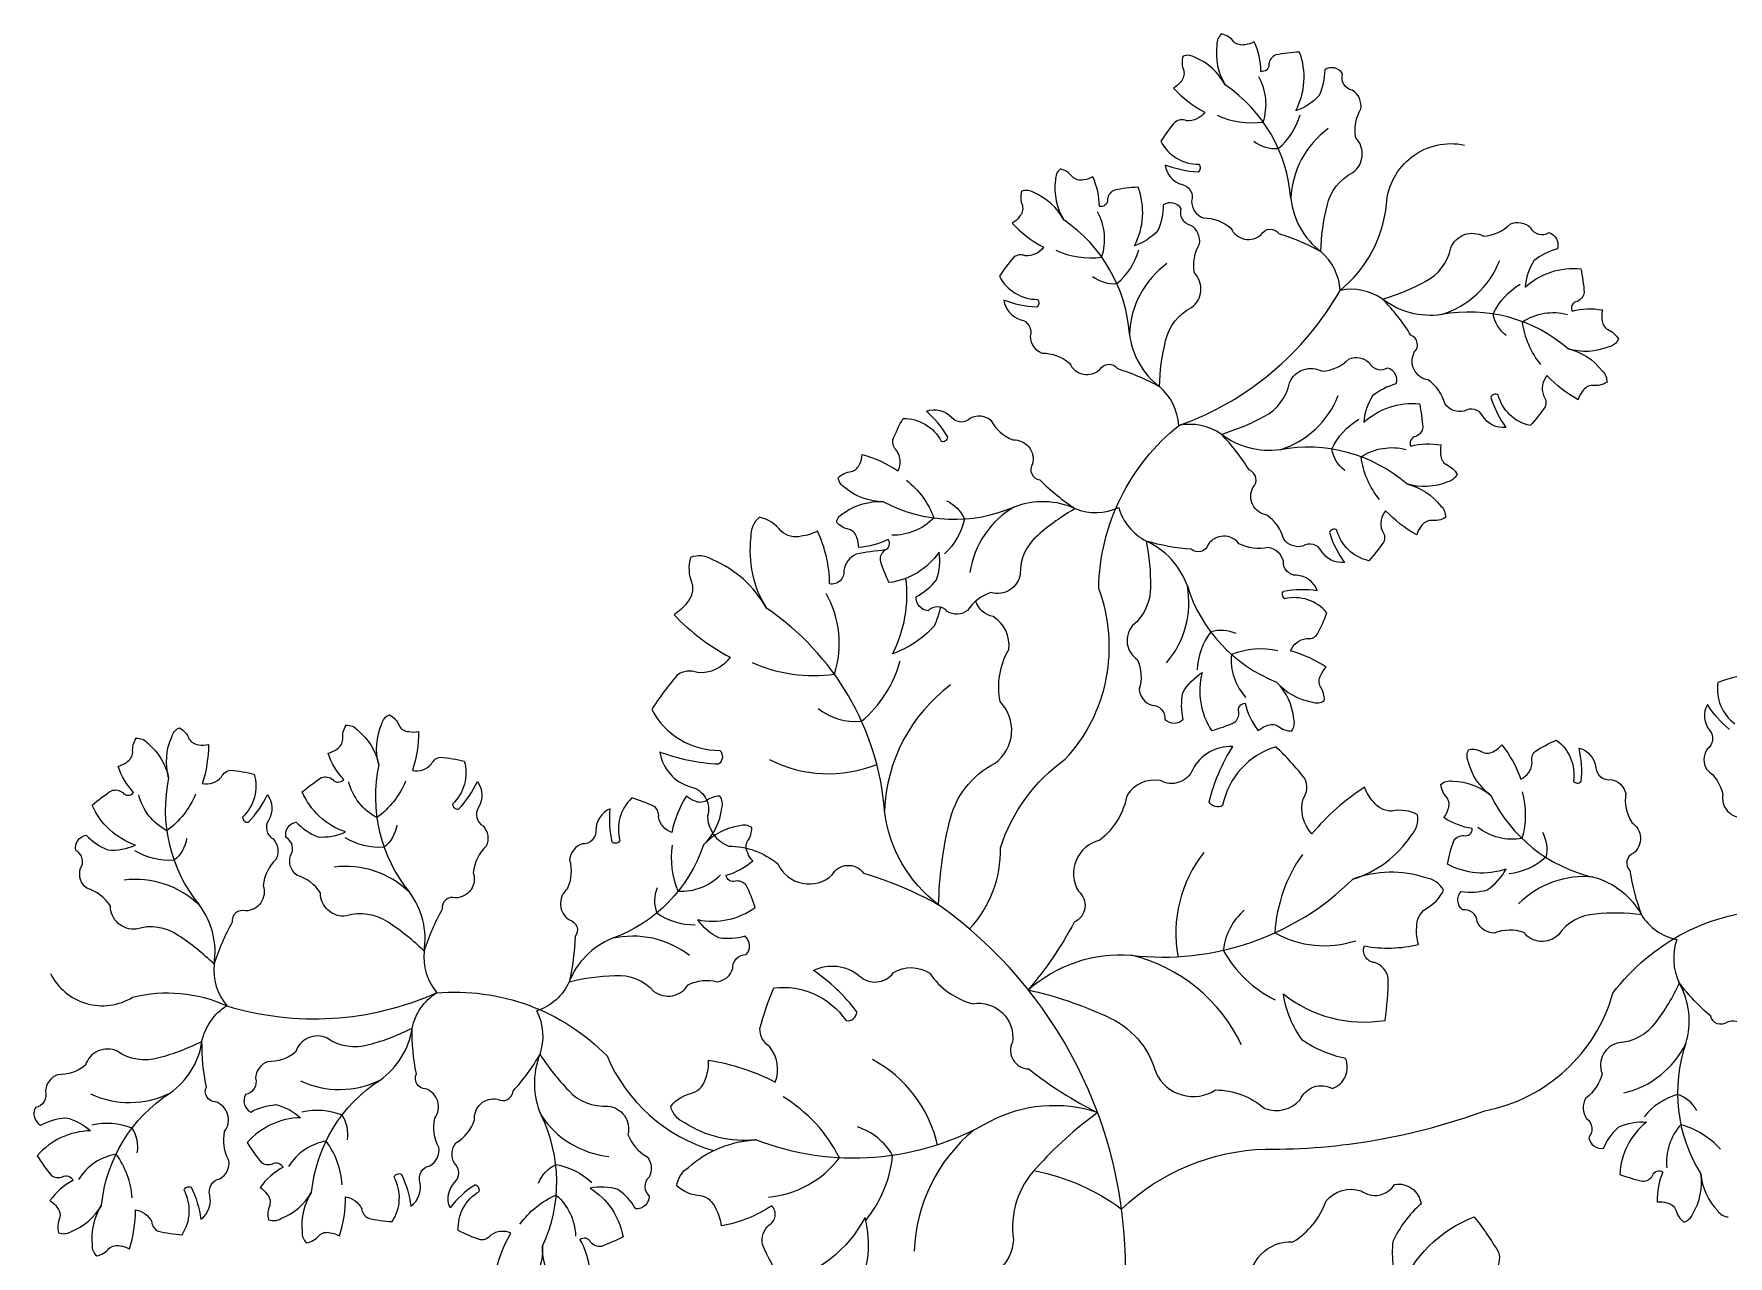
# Model space of a CAD drawing. Header units: millimetres. Extents: x 228.39 to 232.01, y 86.87 to 92.76.
# Drawn here: x 228.3899 to 228.7883, y 91.7556 to 92.043 of the extents above; entities that cross this region are included whole.
import ezdxf

# ---------------------------------------------------------------- set-up
doc = ezdxf.new("R2010")
doc.units = ezdxf.units.MM
doc.layers.add('62', color=62, linetype='Continuous')
doc.layers.add('63', color=63, linetype='Continuous')

msp = doc.modelspace()

# ---------------------------------------------------------------- linework, layer by layer
at = {"layer": '62'}
for points in [[(228.668098256638, 92.02382801201075, 0.1413864367129372), (228.6789283472225, 92.02223296510391, 0.210122964771746), (228.6779178937502, 92.03287115760425, 0.210122964771746)], [(228.6767762418524, 92.01770738036099, 0.1876286218963192), (228.6824775251945, 92.01600103030536, 0.1520058651265381), (228.6876029439995, 92.0239477972844)], [(228.6098772596039, 91.83249126002387, 0.1954096761169075), (228.6171736745646, 91.85157316754366, -0.1631901514612794), (228.632400138655, 91.87237158132861, 0.2835782542006574), (228.6402789559724, 91.91253339628963, -0.2251438523393833), (228.6592492469852, 91.95095166737464, 0.1802530025354734), (228.697027541696, 91.98264895856153, 0.2002582601934849), (228.7079274013109, 92.0028894912301, -0.4574430062941838), (228.7262608057804, 92.01681584652856)], [(228.6301576074758, 91.99206239227162, 0.1413864367129372), (228.6409876980603, 91.99046734536478, 0.210122964771746), (228.639977244588, 92.00110553786512, 0.210122964771746)], [(228.6388355926902, 91.98594176062184, 0.1876286218963192), (228.6445368760323, 91.98423541056623, 0.1520058651265381), (228.6496622948373, 91.99218217754527)], [(228.7506369008807, 91.96890403072308, 0.2279428046577942), (228.7208528154094, 91.97694931266649, -0.2043996860364329), (228.7070189209455, 91.98058773204784, 0.2049975904848279), (228.697027541696, 91.98264895856153, 0.2049975904848279)], [(228.7360978475836, 91.97203202481055, -0.1876286218963192), (228.7329908340489, 91.977107724679, -0.1520058651265381), (228.7393634411845, 91.98409420459679)], [(228.7442333899197, 91.96520688671156, -0.1413864367129372), (228.7399229649531, 91.9752694546398, -0.210122964771746), (228.7504660235797, 91.97701188704625, -0.210122964771746)], [(228.7126962517185, 91.93713841098395, 0.2279428046577942), (228.6829121662472, 91.94518369292736, -0.2043996860364329), (228.6690782717833, 91.9488221123087, 0.2049975904848279), (228.6590868925338, 91.9508833388224, 0.2049975904848279)], [(228.6981571984214, 91.94026640507141, -0.1876286218963192), (228.6950501848867, 91.94534210493985, -0.1520058651265381), (228.7014227920222, 91.95232858485765)], [(228.7062927407575, 91.93344126697242, -0.1413864367129372), (228.7019823157909, 91.94350383490065, -0.210122964771746), (228.7125253744175, 91.94524626730711, -0.210122964771746)], [(228.5950472324464, 91.93798316885317, -0.1413864367129372), (228.601503438957, 91.92914278231204, -0.210122964771746), (228.5916191894525, 91.92508153033425, -0.210122964771746)], [(228.589635340057, 91.93294479141252, 0.2279428046577942), (228.6204649009006, 91.93178010814921, -0.2043996860364329), (228.6347623357032, 91.93133503546103, 0.2049975904848279), (228.644961506433, 91.93156575275843, 0.2049975904848279)], [(228.6045055835114, 91.93315521335369, -0.1876286218963192), (228.6086712259461, 91.92890507390119, -0.1520058651265381), (228.60402673294, 91.920667980478)], [(228.6026265579933, 91.83816903700821, -0.2043996860364353), (228.5898989651007, 91.86031579352955, 0.2279428046577944), (228.5621315838217, 91.90789843165032, 0.2279428046577944)], [(228.6725556397301, 91.9019385373643, 0.1876286218963192), (228.6666169518745, 91.90232356828918, 0.1520058651265381), (228.6634031557446, 91.8934301697385)], [(228.6823847216491, 91.8979187478422, 0.1413864367129372), (228.671472670478, 91.89704572095772, 0.210122964771746), (228.6748418914107, 91.88690469013238, 0.210122964771746)], [(228.574308477272, 91.88429801427749, 0.1876286218963192), (228.5845072406048, 91.88131142153057, 0.152005865126538), (228.5935754140258, 91.89555613283511)], [(228.4772870103916, 91.86727154708831, -0.1413864367129372), (228.4705278694556, 91.85866056279443, -0.210122964771746), (228.4639391782901, 91.86707372537577, -0.210122964771746)], [(228.4278993880041, 91.86420394033915, -0.1413864367129372), (228.421140247068, 91.85559295604529, -0.210122964771746), (228.4145515559026, 91.86400611862662, -0.210122964771746)], [(228.7398164030587, 91.86471451555298, -0.1413864367129372), (228.7397808661239, 91.85376765418408, -0.210122964771746), (228.7294117696736, 91.85635106175906, -0.210122964771746)], [(228.7324716177913, 91.8638613122679, 0.2279428046577942), (228.7566194924129, 91.84465978992796, -0.2043996860364329), (228.7678745577177, 91.83583152641717, 0.2049975904848279), (228.7762281909294, 91.82997549309984, 0.2049975904848279)], [(228.425816279063, 91.85379095727414, -0.1876286218963192), (228.4228545516281, 91.84862913270709, -0.1520058651265381), (228.4136668299248, 91.8508667191855)], [(228.4752039014506, 91.8568585640233, -0.1876286218963192), (228.4722421740157, 91.85169673945624, -0.1520058651265381), (228.4630544523123, 91.85393432593466)], [(228.7445764761681, 91.85522182030003, -0.1876286218963192), (228.7454147743664, 91.84933000238105, -0.1520058651265381), (228.7367933492749, 91.84544515325416)], [(228.5473725564853, 91.85227284324941, -0.2279428046577942), (228.5258081501503, 91.83020941902898, 0.2043996860364329), (228.5157420750865, 91.8200463060983, -0.2049975904848279), (228.508184065021, 91.81319409492978, -0.2049975904848279)], [(228.5399787082858, 91.85220330713157, 0.1413864367129372), (228.5413793130921, 91.84134635807212, 0.210122964771746), (228.5513452260653, 91.84520287651557, 0.210122964771746)], [(228.6456474334275, 91.76661787751587, -0.1841083703680773), (228.6794787419188, 91.78071610464173, 0.09065442908466861), (228.7310419559528, 91.78972698927224, 0.2835782542006574), (228.7611810737209, 91.81741598931636, -0.2251438523393833), (228.7992231710509, 91.8371297998311, 0.1802530025354734), (228.8484364724535, 91.84028713809296, -0.3316125768266109), (228.8666339554927, 91.84317562739831, 0.4605227219911265), (228.8859256793056, 91.85036551557587, 0.4605227219911265)], [(228.6881693264292, 91.85001615870782, 0.1413864367129372), (228.6816910911764, 91.83157274529506, 0.210122964771746), (228.7006839209068, 91.82972732691299, 0.210122964771746)], [(228.5364397795701, 91.84219103752285, 0.1876286218963192), (228.5363428832885, 91.8362406700241, 0.1520058651265381), (228.5453815240027, 91.83346146197398)], [(228.6237005510077, 91.81816752665046, -0.2043996860364329), (228.6479141100465, 91.82630226720735, 0.2279428046577942), (228.7000200972093, 91.84419363427136, 0.2279428046577942)], [(228.674489187725, 91.83688411341315, 0.1876286218963192), (228.6695595349365, 91.82746960157549, 0.1520058651265381), (228.6817480719298, 91.81578272280879)], [(228.3938229983989, 91.82199812826931, 0.442149186598303), (228.4131147437955, 91.81644230200502, -0.1709273865300307), (228.4352535130122, 91.81441905485866, 0.1802530025354734), (228.4844763244984, 91.81742449147238, -0.2251438523393833), (228.524680166793, 91.80260941270033, 0.2256520569911392), (228.5497012868255, 91.78036218332468, 0.09065442908466861)], [(228.4552089770168, 91.77061839423642, -0.2279428046577942), (228.4712793401904, 91.7969539545376, 0.2043996860364329), (228.4788113051508, 91.80911472077449, -0.2049975904848279), (228.4846411353998, 91.81748666160782, -0.2049975904848279)], [(228.4058213546292, 91.76755078748727, -0.2279428046577942), (228.4218917178029, 91.79388634778844, 0.2043996860364329), (228.4294236827633, 91.80604711402533, -0.2049975904848279), (228.4352535130122, 91.81441905485866, -0.2049975904848279)], [(228.7809084585397, 91.78975978498073, 0.1876286218963192), (228.7763520462795, 91.79358801819909, 0.1520058651265381), (228.7684944714561, 91.78832688322258)], [(228.4636038161289, 91.78289418724823, 0.1876286218963192), (228.4623645133325, 91.78871487370591, 0.1520058651265381), (228.4529329093056, 91.78939741954687)], [(228.6400067849562, 91.78928852357332, 0.2043996860364367), (228.614553198407, 91.78714717422291, -0.2279428046577933), (228.5596256079196, 91.78289338569135)], [(228.5626009091024, 91.76942895489498, 0.2101229647717458), (228.5793021429556, 91.77865944447854, 0.1413864367129372), (228.5660372058374, 91.79301801242782)], [(228.4142161937413, 91.77982658049908, 0.1876286218963192), (228.412976890945, 91.78564726695676, 0.1520058651265381), (228.403545286918, 91.78632981279772)], [(228.5854844647644, 91.76394554143772, 0.1487400713347152), (228.5918027598734, 91.77923039891682, 0.1876286218963192), (228.5835420417841, 91.7859158343108, 0.1876286218963192)], [(228.7864459621569, 91.78069857022429, 0.1413864367129372), (228.7771374978069, 91.78645943197822, 0.210122964771746), (228.7738444403938, 91.77629341364418, 0.210122964771746)], [(228.4623991119411, 91.77234344097164, 0.1413864367129372), (228.4586006338199, 91.78261021264856, 0.210122964771746), (228.449752702965, 91.77661802811535, 0.210122964771746)], [(228.4130114895536, 91.76927583422248, 0.1413864367129372), (228.4092130114324, 91.77954260589941, 0.210122964771746), (228.4003650805774, 91.7735504213662, 0.210122964771746)], [(228.5085562410296, 91.77270867076942, -0.1876286218963192), (228.5125995982428, 91.77707530845836, -0.1520058651265381), (228.5210520103232, 91.77283529037243)], [(228.6250391244181, 91.77565989512533, -0.1106796973527163), (228.6456474334275, 91.76661787751587, -0.1841083703680773)], [(228.5041921361427, 91.76302754750252, -0.1413864367129372), (228.5127093916817, 91.76990442141344, -0.210122964771746), (228.517244689689, 91.7602285117467, -0.210122964771746)]]:
    msp.add_lwpolyline(points, format="xyb", dxfattribs=at)
for centre, radius, start, end in [((228.6499296677462, 92.00159117144304), 0.03559504258891227, 4.244680177902705, 55.60775094878054), ((228.7070602463312, 92.00327196635071), 0.02165418735251583, 126.3429614026644, 177.4754704673334), ((228.703538536874, 92.00627058232041), 0.01822652723244424, 186.4415046598963, 232.6499608452778), ((228.611989018584, 91.9698255517039), 0.03559504258891227, 4.244680177902705, 55.60775094878054), ((228.669119597169, 91.97150634661156), 0.02165418735251583, 126.3429614026644, 177.4754704673334), ((228.6840848213322, 91.98190339945445), 0.01296417636406003, 3.29685208695077, 49.63682703702965), ((228.7144008650089, 91.99761997220911), 0.02165418735251583, 287.3347532780378, 338.4672623427084), ((228.6655978877118, 91.97450496258128), 0.01822652723244424, 186.4415046598963, 232.6499608452778), ((228.64614417217, 91.95013777971532), 0.01296417636406003, 3.29685208695077, 49.63682703702965), ((228.6764602158466, 91.96585435246998), 0.02165418735251583, 287.3347532780378, 338.4672623427084), ((228.6313858746865, 91.91308154773763), 0.02165418735251583, 120.2872463401992, 171.41975540487), ((228.6574078035255, 91.93519336319582), 0.01296417636406003, 196.2493451491128, 242.5893200991914), ((228.6439107988016, 91.90708575723784), 0.01822652723244424, 19.39399772205832, 65.60245390743854), ((228.6398065758381, 91.9092187103785), 0.02165418735251583, 319.2954544648263, 10.42796352949611), ((228.6951067996411, 91.92366216316181), 0.03559504258891227, 197.1971732400638, 248.5602440109438), ((228.5555534717629, 91.8997147615958), 0.02370610377805731, 342.0327875484151, 29.49889450505963), ((228.5731622636539, 91.92731001667866), 0.03525592437372765, 245.8667065243235, 278.0567283438667), ((228.6285390535169, 91.85884181367732), 0.03866819170092113, 126.6829230409548, 177.8154321056262), ((228.5057723528033, 91.86364388000844), 0.03559504258891227, 167.8840744680207, 219.247145238899), ((228.5767180967396, 91.89953357950942), 0.03055347511947142, 242.949985042445, 291.8166944333465), ((228.4563847304158, 91.8605762732593), 0.03559504258891227, 167.8840744680207, 219.247145238899), ((228.6889558028745, 91.8315319400199), 0.03055347511947142, 141.6344804195968, 190.5011898104985), ((228.4631688760256, 91.82554306837112), 0.02165418735251583, 46.01635494946892, 97.14886401413742), ((228.413781253638, 91.82247546162198), 0.02165418735251583, 46.01635494946892, 97.14886401413742), ((228.4636599789778, 91.83014230234267), 0.01822652723244424, 350.8418645715245, 37.05032075690503), ((228.7543410868563, 91.82312580056191), 0.02165418735251583, 83.96028596669156, 135.092795031362), ((228.4142723565902, 91.82707469559351), 0.01822652723244424, 350.8418645715245, 37.05032075690503), ((228.5415994484591, 91.75276690244264), 0.1049658643867444, 359.5821735404677, 54.45095799120666), ((228.5307545875355, 91.80912775431547), 0.02165418735251583, 52.07207001193242, 103.2045790766025), ((228.7884045141255, 91.82552498501404), 0.01296417636406003, 159.9223847756048, 206.262359725683), ((228.4945438559088, 91.82585362015428), 0.01296417636406003, 173.8549983797717, 220.1949733298514), ((228.6388871523766, 91.78870249214627), 0.03866819170092113, 25.36741841810714, 76.49992748277828), ((228.4451562335213, 91.82278601340514), 0.01296417636406003, 173.8549983797717, 220.1949733298514), ((228.7608799268778, 91.81087562509458), 0.01822652723244424, 343.0670373485498, 29.2754935339308), ((228.4966579110479, 91.80725964943015), 0.01296417636406003, 340.90250531761, 27.24248026768961), ((228.7588369062986, 91.81502534823565), 0.02165418735251583, 282.9684940913174, 334.101003155987), ((228.8119457015495, 91.79390228150808), 0.03559504258891227, 160.8702128665557, 212.2332836374346), ((228.525794707874, 91.79615768023895), 0.01822652723244424, 157.8893715093624, 204.0978276947425), ((228.5726026040972, 91.77484398214732), 0.03055347511947142, 12.87783339992797, 61.74454279083043), ((228.4123458271703, 91.81332290617536), 0.02165418735251583, 245.0245630740939, 296.1570721387649), ((228.4617334495578, 91.81639051292451), 0.02165418735251583, 245.0245630740939, 296.1570721387649), ((228.4772446841604, 91.77294770538487), 0.03559504258891227, 334.9315814058618, 26.29465217672758), ((228.5273042017732, 91.80052981511824), 0.02165418735251583, 213.0638618873061, 264.1963709519746), ((228.6355558495902, 91.75539866780798), 0.03866819170092113, 129.6239489019829, 178.011604792319)]:
    msp.add_arc(centre, radius, start, end, dxfattribs=at)
at = {"layer": '63'}
for points in [[(228.6636225510704, 92.01045946607871, -0.08047336285184804), (228.6559111398145, 92.01210452762844, 0.299054732626132), (228.659886548592, 92.0075199838262, -0.4445358973400594), (228.6621171061332, 92.00361164466642, 0.3028472262875131), (228.6648570265693, 91.99967455353872, -0.1775881189196616), (228.6713628308285, 91.99726274386894, 0.5077713489282268), (228.6784871864449, 91.99579112546287, -0.5541101838924969), (228.682600527883, 91.99601841251253, -0.05360560279891149), (228.6924808145805, 91.99178151497173, -0.05303807838268959), (228.6939438365964, 92.00254801237598, -0.2299676780149515), (228.7000389897067, 92.01038254774231, 0.453009155801419), (228.7007196821251, 92.01850825672103, -0.1775881189196565), (228.7019015090285, 92.02534533212747, 0.3028472262875298), (228.6998730365782, 92.02969195726224, -0.4445358973400413), (228.6976136102169, 92.03358367853316, 0.4200628682774436), (228.6933965179954, 92.03452124705731, -0.1027662192553072), (228.6921053097585, 92.02848329789839, -0.1249756271620583), (228.6866058047735, 92.02486574830229, 0.2129696122085104), (228.687486550942, 92.03866276707042, 0.03433418913963267), (228.6818905209157, 92.03801156094477, 0.263361124047625), (228.6802799582975, 92.03585382374354, -0.4961733732722903), (228.6783818260895, 92.03412315417546, 0.105188829234163), (228.6768254046573, 92.0410905439839, -0.1018354407082667), (228.6746530310565, 92.04041902566773, -0.2548810045278109), (228.6720322915461, 92.04111898401426, 0.1744881383592944), (228.6691900762978, 92.04296093886222, 0.2361518438993939), (228.6680332910512, 92.04034423493067, 0.172045804718615), (228.6700357189561, 92.03096384176179, 0.1720458047186181), (228.6629298440483, 92.03740651475614, 0.2361518438993874), (228.6600861183096, 92.0377203865385, 0.174488138359288), (228.6602514782047, 92.03433754139206, -0.2548810045278096), (228.6595405455423, 92.03171975759322, -0.1018354407082642), (228.6578688316404, 92.03017848651369, 0.08115707204633878), (228.6652105321846, 92.02454648429436, -0.2683901017028241), (228.6609063198246, 92.02254045337395, 0.2633611240475965), (228.6582315784836, 92.02223142176423, 0.03433418913963283), (228.6548579702371, 92.01771939462866, 0.2816703646801006), (228.6637901666983, 92.01228956737434, -0.447648090788793)], [(228.6256819019081, 91.97869384633958, -0.08047336285184804), (228.6179704906523, 91.9803389078893, 0.299054732626132), (228.6219458994298, 91.97575436408707, -0.4445358973400594), (228.624176456971, 91.97184602492729, 0.3028472262875131), (228.626916377407, 91.96790893379959, -0.1775881189196616), (228.6334221816663, 91.9654971241298, 0.5077713489282268), (228.6405465372827, 91.96402550572373, -0.5541101838924969), (228.6446598787208, 91.9642527927734, -0.05360560279891149), (228.6545401654183, 91.96001589523259, -0.05303807838268959), (228.6560031874341, 91.97078239263685, -0.2299676780149515), (228.6620983405445, 91.97861692800318, 0.453009155801419), (228.6627790329629, 91.9867426369819, -0.1775881189196565), (228.6639608598662, 91.99357971238832, 0.3028472262875298), (228.661932387416, 91.99792633752311, -0.4445358973400413), (228.6596729610547, 92.00181805879402, 0.4200628682774436), (228.6554558688332, 92.00275562731818, -0.1027662192553072), (228.6541646605963, 91.99671767815924, -0.1249756271620583), (228.6486651556113, 91.99310012856316, 0.2129696122085104), (228.6495459017798, 92.00689714733127, 0.03433418913963267), (228.6439498717535, 92.00624594120562, 0.263361124047625), (228.6423393091353, 92.00408820400439, -0.4961733732722903), (228.6404411769273, 92.00235753443633, 0.105188829234163), (228.6388847554951, 92.00932492424477, -0.1018354407082667), (228.6367123818942, 92.0086534059286, -0.2548810045278109), (228.6340916423839, 92.00935336427513, 0.1744881383592944), (228.6312494271356, 92.01119531912309, 0.2361518438993939), (228.6300926418889, 92.00857861519154, 0.172045804718615), (228.6320950697938, 91.99919822202266, 0.1720458047186181), (228.6249891948861, 92.00564089501701, 0.2361518438993874), (228.6221454691474, 92.00595476679936, 0.174488138359288), (228.6223108290425, 92.00257192165293, -0.2548810045278096), (228.6215998963801, 91.99995413785409, -0.1018354407082642), (228.6199281824782, 91.99841286677456, 0.08115707204633878), (228.6272698830224, 91.99278086455521, -0.2683901017028241), (228.6229656706624, 91.99077483363482, 0.2633611240475965), (228.6202909293214, 91.9904658020251, 0.03433418913963283), (228.6169173210749, 91.98595377488952, 0.2816703646801006), (228.6258495175361, 91.98052394763519, -0.447648090788793)], [(228.7324530487244, 91.95746262935612, 0.08047336285184804), (228.7360146353164, 91.95042791599968, -0.299054732626132), (228.7305662130602, 91.95309935975557, 0.4445358973400594), (228.7262175462929, 91.95425677034801, -0.3028472262875131), (228.7217108802986, 91.95589927214695, 0.1775881189196616), (228.7177161938292, 91.96157243660375, -0.5077713489282268), (228.7144723503647, 91.96808393284196, 0.5541101838924969), (228.7136406412065, 91.972118718718, 0.05360560279891149), (228.7070189209455, 91.98058773204784, 0.05303807838268959), (228.7170537563739, 91.98475426270302, 0.2299676780149515), (228.7230699786714, 91.99264957176048, -0.453009155801419), (228.7307517362364, 91.99538472976097, 0.1775881189196565), (228.7370595723507, 91.99827497516543, -0.3028472262875298), (228.7417803076234, 91.9974249698545, 0.4445358973400413), (228.7461202879826, 91.9962354016919, -0.4200628682774436), (228.7481046742365, 91.99239807023135, 0.1027662192553072), (228.7425973754987, 91.98960634865311, 0.1249756271620583), (228.7405057828485, 91.98336483759044, -0.2129696122085104), (228.7536192993754, 91.98774309352166, -0.03433418913963267), (228.7544201752801, 91.98216651578453, -0.263361124047625), (228.7527458121063, 91.98005790255797, 0.4961733732722903), (228.7515578364775, 91.97778043972878, -0.105188829234163), (228.7586916039692, 91.97805671819579, 0.1018354407082667), (228.7585976933601, 91.9757848632911, 0.2548810045278109), (228.7599443064496, 91.97343011267691, -0.1744881383592944), (228.7624515896406, 91.97115315941001, -0.2361518438993939), (228.7602175138371, 91.96936592778633, -0.172045804718615), (228.7506369008807, 91.96890403072308, -0.1720458047186181), (228.758681925517, 91.96368109360702, -0.2361518438993874), (228.7597122780448, 91.96101207407904, -0.174488138359288), (228.756399549473, 91.96030722332279, 0.2548810045278096), (228.7540504616107, 91.95895075604231, 0.1018354407082642), (228.7529877155783, 91.95694060311749, -0.08115707204633878), (228.7456661481022, 91.96259875348419, 0.2683901017028241), (228.7448269972838, 91.95792475840528, -0.2633611240475965), (228.7452119451459, 91.95525988375151, -0.03433418913963283), (228.7417121734245, 91.95084499764071, -0.2816703646801006), (228.7341795043969, 91.95809248375345, 0.447648090788793)], [(228.6945123995622, 91.92569700961698, 0.08047336285184804), (228.6980739861542, 91.91866229626055, -0.299054732626132), (228.6926255638979, 91.92133374001642, 0.4445358973400594), (228.6882768971307, 91.92249115060888, -0.3028472262875131), (228.6837702311364, 91.92413365240782, 0.1775881189196616), (228.6797755446669, 91.9298068168646, -0.5077713489282268), (228.6765317012025, 91.93631831310283, 0.5541101838924969), (228.6756999920443, 91.94035309897886, 0.05360560279891149), (228.6690782717833, 91.9488221123087, 0.05303807838268959), (228.6791131072117, 91.95298864296387, 0.2299676780149515), (228.6851293295091, 91.96088395202135, -0.453009155801419), (228.6928110870741, 91.96361911002184, 0.1775881189196565), (228.6991189231884, 91.9665093554263, -0.3028472262875298), (228.7038396584612, 91.96565935011536, 0.4445358973400413), (228.7081796388204, 91.96446978195276, -0.4200628682774436), (228.7101640250742, 91.96063245049221, 0.1027662192553072), (228.7046567263365, 91.95784072891398, 0.1249756271620583), (228.7025651336863, 91.95159921785131, -0.2129696122085104), (228.7156786502132, 91.95597747378253, -0.03433418913963267), (228.7164795261178, 91.95040089604538, -0.263361124047625), (228.7148051629441, 91.94829228281884, 0.4961733732722903), (228.7136171873153, 91.94601481998964, -0.105188829234163), (228.720750954807, 91.94629109845664, 0.1018354407082667), (228.7206570441978, 91.94401924355196, 0.2548810045278109), (228.7220036572873, 91.94166449293776, -0.1744881383592944), (228.7245109404784, 91.93938753967088, -0.2361518438993939), (228.7222768646749, 91.9376003080472, -0.172045804718615), (228.7126962517185, 91.93713841098395, -0.1720458047186181), (228.7207412763548, 91.93191547386789, -0.2361518438993874), (228.7217716288826, 91.9292464543399, -0.174488138359288), (228.7184589003107, 91.92854160358365, 0.2548810045278096), (228.7161098124484, 91.92718513630317, 0.1018354407082642), (228.7150470664161, 91.92517498337834, -0.08115707204633878), (228.70772549894, 91.93083313374504, 0.2683901017028241), (228.7068863481216, 91.92615913866615, -0.2633611240475965), (228.7072712959837, 91.92349426401238, -0.03433418913963283), (228.7037715242623, 91.91907937790158, -0.2816703646801006), (228.6962388552347, 91.92632686401431, 0.447648090788793)], [(228.6047920159054, 91.94817086515825, 0.08047336285184804), (228.5997442671487, 91.95422828404324, -0.299054732626132), (228.6056528467234, 91.9528460379608, 0.4445358973400594), (228.6101502926644, 91.95269279978042, -0.3028472262875131), (228.6149104475744, 91.95210222736635, 0.1775881189196616), (228.6200750947648, 91.94746879080785, -0.5077713489282268), (228.6246959094769, 91.94185005651285, 0.5541101838924969), (228.6264108261503, 91.93810435257463, 0.05360560279891149), (228.6347623357032, 91.93133503546103, 0.05303807838268959), (228.6259167231295, 91.92502527809867, 0.2299676780149515), (228.621823254953, 91.9159823607523, -0.453009155801419), (228.614950016845, 91.91159498266434, 0.1775881189196565), (228.6094505042396, 91.90736441815757, -0.3028472262875298), (228.6046593593771, 91.9071346760208, 0.4445358973400413), (228.6001631709325, 91.90732120056032, -0.4200628682774436), (228.5973691636331, 91.91061610947456, 0.1027662192553072), (228.6021105909694, 91.914571222061, 0.1249756271620583), (228.6027499741692, 91.92112274167738, -0.2129696122085104), (228.5909514704483, 91.91391658107358, -0.03433418913963267), (228.5889210205449, 91.9191717589643, -0.263361124047625), (228.5900801505841, 91.92160201807171, 0.4961733732722903), (228.5907274221328, 91.92408781021409, -0.105188829234163), (228.5838370903534, 91.92221957672044, 0.1018354407082667), (228.5834193909783, 91.9244546765264, 0.2548810045278109), (228.5815792397323, 91.92644767945151, -0.1744881383592944), (228.578625387923, 91.92810470831921, -0.2361518438993939), (228.5804020248638, 91.93034721868773, -0.172045804718615), (228.589635340057, 91.93294479141252, -0.1720458047186181), (228.5806243258383, 91.9362316008483, -0.2361518438993874), (228.5790219470978, 91.93860176412211, -0.174488138359288), (228.5820924000109, 91.94003120600215, 0.2548810045278096), (228.5840776755171, 91.94187969144497, 0.1018354407082642), (228.5846628194442, 91.94407690570284, -0.08115707204633878), (228.5930663340035, 91.94020379856113, 0.2683901017028241), (228.592836490044, 91.94494695951643, -0.2633611240475965), (228.5918640234983, 91.94745774636407, -0.03433418913963283), (228.5942851817459, 91.95254475080804, -0.2816703646801006), (228.6032506652438, 91.94717006353505, 0.447648090788793)], [(228.6837500814732, 91.91195034622643, -0.08047336285184804), (228.6916340146533, 91.91207560065116, 0.299054732626132), (228.6867321614399, 91.91565243610964, -0.4445358973400594), (228.68368233049, 91.91896136843133, 0.3028472262875131), (228.6801296521936, 91.9221841509971, -0.1775881189196616), (228.6732487895634, 91.9230763642042, 0.5077713489282268), (228.6659758512047, 91.92291366413671, -0.5541101838924969), (228.6620181134221, 91.9217701831207, -0.05360560279891149), (228.6514395470372, 91.92368468024388, -0.05303807838268959), (228.6524269856331, 91.91286419666902, -0.2299676780149515), (228.6482429729376, 91.90386281490791, 0.453009155801419), (228.6494009212911, 91.89579128195648, -0.1775881189196565), (228.6497816476085, 91.8888632690802, 0.3028472262875298), (228.6527327740368, 91.88508190644906, -0.4445358973400413), (228.6558070144909, 91.88179563994092, 0.4200628682774436), (228.6601269575588, 91.88182715869851, -0.1027662192553072), (228.6600319481186, 91.88800089516546, -0.1249756271620583), (228.6645806763725, 91.89275907669122, 0.2129696122085104), (228.6668148459135, 91.87911569268418, 0.03433418913963267), (228.6721225285987, 91.88100464106513, 0.263361124047625), (228.6732084706091, 91.88346847379627, -0.4961733732722903), (228.6746703896129, 91.8855805618293, 0.105188829234163), (228.6777489020266, 91.87913930964235, -0.1018354407082667), (228.6797154861127, 91.88028066451396, -0.2548810045278109), (228.682426434995, 91.88018593634823, 0.1744881383592944), (228.68560919505, 91.8790279106093, 0.2361518438993939), (228.6861500312728, 91.88183732117957, 0.172045804718615), (228.6820960024692, 91.8905302116066, 0.1720458047186181), (228.690465157803, 91.88584419704031, 0.2361518438993874), (228.6933068806775, 91.88617571276724, 0.174488138359288), (228.6923874868425, 91.8894354213671, -0.2548810045278096), (228.6924935725986, 91.8921459495592, -0.1018354407082642), (228.6937772865872, 91.89402270801622, 0.08115707204633878), (228.6853600121468, 91.89786581962973, -0.2683901017028241), (228.6891050712568, 91.90078556899505, 0.2633611240475965), (228.6916424898484, 91.9016862624323, 0.03433418913963283), (228.6939189212051, 91.90683965759968, 0.2816703646801006), (228.6839969351489, 91.9101292396909, -0.447648090788793)], [(228.4897349281646, 91.86065344284445, 0.08047336285184804), (228.4941971301504, 91.86715427698306, -0.299054732626132), (228.4944683973235, 91.86109223681957, 0.4445358973400594), (228.49554010764, 91.856721660321, -0.3028472262875131), (228.4962620777192, 91.85197965549725, 0.1775881189196616), (228.4932022257634, 91.84575232694068, -0.5077713489282268), (228.4890465441128, 91.83978136272201, 0.5541101838924969), (228.4859059971572, 91.83711524156774, 0.05360560279891149), (228.4816541694356, 91.82724137064383, 0.05303807838268959), (228.473182733654, 91.83404524274522, 0.2299676780149515), (228.4633687398369, 91.83553398758659, -0.453009155801419), (228.4572823881998, 91.8409604793009, 0.1775881189196565), (228.4517193806823, 91.84510719635216, -0.3028472262875298), (228.4501994123805, 91.84965665202348, 0.4445358973400413), (228.4491600828811, 91.85403504169595, -0.4200628682774436), (228.4515741850812, 91.85761764020958, 0.1027662192553072), (228.4566665462557, 91.85412594915431, 0.1249756271620583), (228.4631460686961, 91.85528655636826, -0.2129696122085104), (228.4530112984791, 91.86468974058165, -0.03433418913963267), (228.4575192581011, 91.86806878209066, -0.263361124047625), (228.4601727420613, 91.86761187438702, 0.4961733732722903), (228.4627409201134, 91.86766271261816, -0.105188829234163), (228.4590747476353, 91.87378857156023, 0.1018354407082667), (228.4611129183065, 91.87479654190979, 0.2548810045278109), (228.4625324458576, 91.87710806928348, -0.1744881383592944), (228.4633266676603, 91.88040051471322, -0.2361518438993939), (228.4659668329294, 91.87929832646984, -0.172045804718615), (228.4709701921058, 91.87111493533477, -0.1720458047186181), (228.4716911328346, 91.88067954395105, -0.2361518438993874), (228.4735381552723, 91.88286444662324, -0.174488138359288), (228.4757464380193, 91.88029647612318, 0.2548810045278096), (228.4780638926865, 91.87888664594433, 0.1018354407082642), (228.4803374567537, 91.87891905494133, -0.08115707204633878), (228.4788874859594, 91.86978025849024, 0.2683901017028241), (228.4833907269188, 91.87128731686856, -0.2633611240475965), (228.4855438697411, 91.87290401652015, -0.03433418913963283), (228.4910967375336, 91.8719525540916, -0.2816703646801006), (228.4883537584358, 91.86186576950469, 0.447648090788793)], [(228.4403473057771, 91.8575858360953, 0.08047336285184804), (228.4448095077628, 91.8640866702339, -0.299054732626132), (228.445080774936, 91.85802463007042, 0.4445358973400594), (228.4461524852525, 91.85365405357186, -0.3028472262875131), (228.4468744553317, 91.84891204874809, 0.1775881189196616), (228.4438146033759, 91.84268472019153, -0.5077713489282268), (228.4396589217252, 91.83671375597285, 0.5541101838924969), (228.4365183747697, 91.83404763481859, 0.05360560279891149), (228.4322665470481, 91.82417376389468, 0.05303807838268959), (228.4237951112664, 91.83097763599606, 0.2299676780149515), (228.4139811174493, 91.83246638083743, -0.453009155801419), (228.4078947658122, 91.83789287255175, 0.1775881189196565), (228.4023317582948, 91.842039589603, -0.3028472262875298), (228.400811789993, 91.84658904527433, 0.4445358973400413), (228.3997724604936, 91.8509674349468, -0.4200628682774436), (228.4021865626937, 91.85455003346043, 0.1027662192553072), (228.4072789238682, 91.85105834240515, 0.1249756271620583), (228.4137584463085, 91.8522189496191, -0.2129696122085104), (228.4036236760916, 91.8616221338325, -0.03433418913963267), (228.4081316357135, 91.8650011753415, -0.263361124047625), (228.4107851196738, 91.86454426763787, 0.4961733732722903), (228.4133532977258, 91.864595105869, -0.105188829234163), (228.4096871252478, 91.87072096481107, 0.1018354407082667), (228.4117252959189, 91.87172893516063, 0.2548810045278109), (228.4131448234701, 91.87404046253432, -0.1744881383592944), (228.4139390452727, 91.87733290796407, -0.2361518438993939), (228.4165792105419, 91.87623071972068, -0.172045804718615), (228.4215825697183, 91.86804732858562, -0.1720458047186181), (228.4223035104471, 91.87761193720189, -0.2361518438993874), (228.4241505328848, 91.87979683987409, -0.174488138359288), (228.4263588156317, 91.87722886937402, 0.2548810045278096), (228.428676270299, 91.87581903919518, 0.1018354407082642), (228.4309498343661, 91.87585144819218, -0.08115707204633878), (228.4294998635719, 91.86671265174108, 0.2683901017028241), (228.4340031045312, 91.8682197101194, -0.2633611240475965), (228.4361562473536, 91.869836409771, -0.03433418913963283), (228.441709115146, 91.86888494734245, -0.2816703646801006), (228.4389661360482, 91.85879816275553, 0.447648090788793)], [(228.7537023974366, 91.8671494941568, 0.08047336285184804), (228.7532240491059, 91.87501989909771, -0.299054732626132), (228.7571654620197, 91.87040609577879, 0.4445358973400594), (228.7606980505215, 91.86761838696879, -0.3028472262875131), (228.7641832169548, 91.86432271321732, 0.1775881189196616), (228.7655993006878, 91.85753028936396, -0.5077713489282268), (228.7659935631577, 91.85026622295545, 0.5541101838924969), (228.7651562588055, 91.84623259448828, 0.05360560279891149), (228.7678745577177, 91.83583152641717, 0.05303807838268959), (228.7570102413514, 91.83598814591457, 0.2299676780149515), (228.7483553852861, 91.83112766215939, -0.453009155801419), (228.740218914422, 91.8316646262679, 0.1775881189196565), (228.7332820801554, 91.83151414271313, -0.3028472262875298), (228.7292859986217, 91.83416728856665, 0.4445358973400413), (228.7257741418057, 91.83698106958802, -0.4200628682774436), (228.7254750296825, 91.84129076023586, 0.1027662192553072), (228.7316379372303, 91.84166840996184, 0.1249756271620583), (228.7360341261041, 91.84656787355956, -0.2129696122085104), (228.7222597916843, 91.84775157622192, -0.03433418913963267), (228.7237370876165, 91.85318823127828, -0.263361124047625), (228.7261106071763, 91.8544595088546, 0.4961733732722903), (228.7281046454809, 91.85607874764882, -0.105188829234163), (228.7214467250694, 91.85865538580968, 0.1018354407082667), (228.722434261731, 91.86070353503581, 0.2548810045278109), (228.7221323842413, 91.86339928859447, -0.1744881383592944), (228.7207342258546, 91.8664841124639, -0.2361518438993939), (228.723494018702, 91.86723832398074, -0.172045804718615), (228.7324716177913, 91.8638613122679, -0.1720458047186181), (228.7271589783193, 91.87184738485449, -0.2361518438993874), (228.7272720890608, 91.87470614289471, -0.174488138359288), (228.7305925887133, 91.87403885941833, 0.2548810045278096), (228.7332870537941, 91.8743520290143, 0.1018354407082642), (228.7350600876754, 91.87577557907186, -0.08115707204633878), (228.7395359770055, 91.8676770341048, 0.2683901017028241), (228.7421606155265, 91.87163451774063, -0.2633611240475965), (228.7428645191181, 91.87423341395068, -0.03433418913963283), (228.7478286268164, 91.87689748156109, -0.2816703646801006), (228.7518677416414, 91.86725628303267, 0.447648090788793)], [(228.6662552437379, 91.8624073647437, -0.08047336285184804), (228.6717608621221, 91.8753665702593, 0.299054732626132), (228.6623723554262, 91.86995613879533, -0.4445358973400594), (228.6547624880868, 91.86737462301838, 0.3028472262875131), (228.6469290428253, 91.86390994327951, -0.1775881189196616), (228.6404891606824, 91.85332490889702, 0.5077713489282268), (228.6354871853667, 91.84133587427735, -0.5541101838924969), (228.634487168769, 91.83404770356508, -0.05360560279891149), (228.6237005510077, 91.81816752665046, -0.05303807838268959), (228.6420773684314, 91.81194235830236, -0.2299676780149515), (228.6537394654007, 91.79859364261044, 0.453009155801419), (228.6677528241639, 91.79463775866338, -0.1775881189196565), (228.6793367658515, 91.79024147274549, 0.3028472262875298), (228.6876462655339, 91.79231971368064, -0.4445358973400413), (228.6952368157488, 91.79495748775497, 0.4200628682774436), (228.6983141569445, 91.80203150885704, -0.1027662192553072), (228.6881683119918, 91.80634785722344, -0.1249756271620583), (228.6836962963185, 91.81721867179695, 0.2129696122085104), (228.7075837355057, 91.81098393972806, 0.03433418913963267), (228.708344687908, 91.82101546399397, 0.263361124047625), (228.7051096270493, 91.82457245433326, -0.4961733732722903), (228.7027210060255, 91.82848837347768, 0.105188829234163), (228.7154643508678, 91.82884807189248, -0.1018354407082667), (228.7150257131304, 91.8328846577297, -0.2548810045278109), (228.7171437802583, 91.83724097436927, 0.1744881383592944), (228.7213391232403, 91.84159729091907, 0.2361518438993939), (228.717145194136, 91.8445148268619, 0.172045804718615), (228.7000200972093, 91.84419363427136, 0.1720458047186181), (228.7137303014713, 91.8544602017855, 0.2361518438993874), (228.7152473504962, 91.85933868716172, 0.174488138359288), (228.7092608311377, 91.86019890956865, -0.2548810045278096), (228.7049134270817, 91.86233521034265, -0.1018354407082642), (228.7027798530948, 91.86578981456431, 0.08115707204633878), (228.6904106195288, 91.85483421915339, -0.2683901017028241), (228.6883573001559, 91.8630617373619, 0.2633611240475965), (228.6887249161195, 91.86785576046749, 0.03433418913963283), (228.681962068934, 91.8753038760414, 0.2816703646801006), (228.6694065182751, 91.86149132435882, -0.447648090788793)], [(228.5258974421967, 91.85288734367678, -0.08047336285184804), (228.5253904204059, 91.86075595346269, 0.299054732626132), (228.522055240331, 91.85568658558383, -0.4445358973400594), (228.5188979329927, 91.85248004347379, 0.3028472262875131), (228.5158510332598, 91.84877541764088, -0.1775881189196616), (228.5152931910733, 91.84185941250514, 0.5077713489282268), (228.5158080166626, 91.83460289417368, -0.5541101838924969), (228.5171418764201, 91.8307051954505, -0.05360560279891149), (228.5157420750865, 91.8200463060983, -0.05303807838268959), (228.5265020217052, 91.8215567525675, -0.2299676780149515), (228.5356955182013, 91.81781369792962, 0.453009155801419), (228.5437014816344, 91.81936128898792, -0.1775881189196565), (228.5506029177756, 91.82007717594179, 0.3028472262875298), (228.5542368822423, 91.82320801493465, -0.4445358973400413), (228.5573703679289, 91.82643783991197, 0.4200628682774436), (228.5571296189857, 91.83075118449463, -0.1027662192553072), (228.5509677329964, 91.8303572177302, -0.1249756271620583), (228.5459947875886, 91.8346701093508, 0.2129696122085104), (228.5595139262437, 91.83756257036615, 0.03433418913963267), (228.557370080117, 91.84277251712768, 0.263361124047625), (228.5548565346162, 91.84373783095872, -0.4961733732722903), (228.5526761077407, 91.84509571964091, 0.105188829234163), (228.5589606681833, 91.84848264574889, -0.1018354407082667), (228.557725387775, 91.85039163140192, -0.2548810045278109), (228.5576886806253, 91.85310398644008, 0.1744881383592944), (228.5586911671963, 91.85633910712635, 0.2361518438993939), (228.5558588556462, 91.85674321460645, 0.172045804718615), (228.5473725564853, 91.85227284324941, 0.1720458047186181), (228.5516476500262, 91.86085917359091, 0.2361518438993874), (228.5511788644288, 91.86368150093479, 0.174488138359288), (228.5479675201386, 91.8626052792897, -0.2548810045278096), (228.545255035111, 91.86257993677557, -0.1018354407082642), (228.5433182941608, 91.86377122951968, 0.08115707204633878), (228.5398874449888, 91.85517766856756, -0.2683901017028241), (228.5367897048414, 91.85877689210503, 0.2633611240475965), (228.5357671508968, 91.86126770024846, 0.03433418913963283), (228.5305095307044, 91.86329181768224, 0.2816703646801006), (228.527704452623, 91.85322212580063, -0.447648090788793)], [(228.4268877974634, 91.7717654204248, -0.08047336285184804), (228.4291456131171, 91.7642106630142, 0.299054732626132), (228.4312596699906, 91.76989860467692, -0.4445358973400594), (228.4336179193747, 91.77373124890441, 0.3028472262875131), (228.4357569283194, 91.77802455663605, -0.1775881189196616), (228.434750402245, 91.78488962911959, 0.5077713489282268), (228.4326221774119, 91.79184611981117, -0.5541101838924969), (228.4304486138704, 91.79534567102816, -0.05360560279891149), (228.4294236827633, 91.80604711402533, -0.05303807838268959), (228.4192760656693, 91.80216333145061, -0.2299676780149515), (228.4094775064337, 91.8037504901551, 0.453009155801419), (228.4020221265642, 91.80044779435077, -0.1775881189196565), (228.3954567499524, 91.79820321312283, 0.3028472262875298), (228.392617003056, 91.7943375064464, -0.4445358973400413), (228.3902871879049, 91.7904875112134, 0.4200628682774436), (228.3914886176133, 91.7863378765068, -0.1027662192553072), (228.3974054171848, 91.78810296335689, -0.1249756271620583), (228.4032185369989, 91.78501445915795, 0.2129696122085104), (228.390691701056, 91.77916537188207, 0.03433418913963267), (228.3939487731863, 91.77456851397577, 0.263361124047625), (228.3966147330713, 91.77419115516952, -0.4961733732722903), (228.3990440430531, 91.77335654385578, 0.105188829234163), (228.3936785414396, 91.76864715314652, -0.1018354407082667), (228.395310277596, 91.76706361880008, -0.2548810045278109), (228.3959540063789, 91.76442850390279, 0.1744881383592944), (228.3957021567281, 91.76105099639976, 0.2361518438993939), (228.3985529815407, 91.76129201395224, 0.172045804718615), (228.4058213546292, 91.76755078748727, 0.1720458047186181), (228.4035796019979, 91.75822469298544, 0.2361518438993874), (228.4046690650628, 91.75557925128268, 0.174488138359288), (228.4075574730773, 91.75734789039824, -0.2548810045278096), (228.410195261961, 91.75798057284074, -0.1018354407082642), (228.4123497449757, 91.75725369812663, 0.08115707204633878), (228.4137671132906, 91.76639760773568, -0.2683901017028241), (228.4175927763416, 91.76358429895184, 0.2633611240475965), (228.4191476100762, 91.76138606469796, 0.03433418913963283), (228.4247251485945, 91.76059190756612, 0.2816703646801006), (228.4252018032562, 91.77103412753925, -0.447648090788793)], [(228.4762754198509, 91.77483302717394, -0.08047336285184804), (228.4785332355046, 91.76727826976335, 0.299054732626132), (228.4806472923781, 91.77296621142608, -0.4445358973400594), (228.4830055417623, 91.77679885565357, 0.3028472262875131), (228.4851445507069, 91.78109216338521, -0.1775881189196616), (228.4841380246325, 91.78795723586873, 0.5077713489282268), (228.4820097997995, 91.79491372656032, -0.5541101838924969), (228.479836236258, 91.79841327777731, -0.05360560279891149), (228.4788113051508, 91.80911472077449, -0.05303807838268959), (228.4686636880568, 91.80523093819977, -0.2299676780149515), (228.4588651288213, 91.80681809690424, 0.453009155801419), (228.4514097489517, 91.80351540109993, -0.1775881189196565), (228.44484437234, 91.80127081987199, 0.3028472262875298), (228.4420046254436, 91.79740511319555, -0.4445358973400413), (228.4396748102925, 91.79355511796255, 0.4200628682774436), (228.4408762400009, 91.78940548325596, -0.1027662192553072), (228.4467930395723, 91.79117057010605, -0.1249756271620583), (228.4526061593864, 91.7880820659071, 0.2129696122085104), (228.4400793234435, 91.78223297863123, 0.03433418913963267), (228.4433363955739, 91.77763612072492, 0.263361124047625), (228.4460023554588, 91.77725876191867, -0.4961733732722903), (228.4484316654407, 91.77642415060494, 0.105188829234163), (228.4430661638271, 91.77171475989567, -0.1018354407082667), (228.4446978999835, 91.77013122554924, -0.2548810045278109), (228.4453416287664, 91.76749611065195, 0.1744881383592944), (228.4450897791157, 91.7641186031489, 0.2361518438993939), (228.4479406039282, 91.7643596207014, 0.172045804718615), (228.4552089770168, 91.77061839423642, 0.1720458047186181), (228.4529672243855, 91.76129229973459, 0.2361518438993874), (228.4540566874503, 91.75864685803184, 0.174488138359288), (228.4569450954649, 91.76041549714739, -0.2548810045278096), (228.4595828843485, 91.76104817958989, -0.1018354407082642), (228.4617373673632, 91.76032130487579, 0.08115707204633878), (228.4631547356781, 91.76946521448484, -0.2683901017028241), (228.4669803987292, 91.766651905701, 0.2633611240475965), (228.4685352324637, 91.76445367144711, 0.03433418913963283), (228.474112770982, 91.76365951431528, 0.2816703646801006), (228.4745894256438, 91.77410173428841, -0.447648090788793)]]:
    msp.add_lwpolyline(points, format="xyb", close=True, dxfattribs=at)
for points in [[(228.5900723334787, 91.92159652573251, 0.02359304653415248), (228.5832258271035, 91.92060902912164, 0.2633611240475967), (228.5803727351085, 91.91673893027264, -0.4961733732722993), (228.5770016100826, 91.91362839186255, 0.1051888292341508), (228.5741485128493, 91.926053449484, -0.1018354407082692), (228.5702764575566, 91.92483131360926, -0.2548810045278139), (228.5655892316258, 91.926053449484, 0.1744881383592873), (228.560494420376, 91.92931248230794, 0.2361518438993992), (228.5584564937808, 91.92462762238449, 0.1720458047186156), (228.5621315838217, 91.90789843165032, 0.1720458047186174), (228.5493744822552, 91.91932771286348, 0.2361518438993921), (228.5442931643757, 91.91985805795645, 0.1744881383592826)], [(228.5442931643757, 91.91985805795645, 0.1744881383592826), (228.5446242872485, 91.91381912143898, -0.2548810045278165), (228.5433825234092, 91.90913705719444, -0.1018354407082663), (228.5404137029201, 91.90636712340648, 0.08115707204633889), (228.5535833249134, 91.8963879417581, -0.268390101702822), (228.5459186213788, 91.89276020195963, 0.2633611240476109), (228.5411456559412, 91.89218002960152, 0.034334189139633), (228.5351692682066, 91.88408723544241, 0.2816703646800977), (228.5511768693638, 91.87448592607734, -0.4476480907887908), (228.5508969516374, 91.8712161696243, -0.0804733628518486), (228.5371093867339, 91.87407202245987, 0.2990547326261485), (228.5442567810203, 91.86592760219084, -0.4445358973400563), (228.5482812597267, 91.85897218158725, 0.3028472262875256), (228.5532156036581, 91.85197081598308, -0.1775881189196615), (228.5648584608123, 91.84773302030848, 0.5077713489282397), (228.5775958928306, 91.84518066184033, -0.5541101838924329), (228.5849386079076, 91.84563010685993, -0.0536056027989116), (228.6026265579933, 91.83816903700821, -0.05303807838268965), (228.6051249761436, 91.85741008807966, -0.229967678014949), (228.6159259766218, 91.87146466402538, 0.4530091558014059), (228.617055382393, 91.88598181540694, -0.1775881189196614), (228.6190933089882, 91.89820318562823, 0.3028472262875249), (228.615425046355, 91.90594338715086, -0.2706667237805238), (228.6113599517064, 91.90958802079794, 0.420062868277418)], [(228.6030534157366, 91.90814158700697, -0.04325406618879267), (228.601567155984, 91.9037028028015, -0.1249756271620578), (228.5917851135652, 91.89718473715364, 0.1521879076464949), (228.5949309086293, 91.91493258923173, 0.03433418913963278)], [(228.7912442878312, 91.89204295649631, 0.03433418913963283), (228.7858534513041, 91.89040634322173, 0.2816703646801006), (228.7898330839379, 91.88074044017372, -0.447648090788793)], [(228.7886139064804, 91.87936531396932, -0.08047336285184804), (228.7833757327724, 91.88525883814967, 0.299054732626132), (228.783862670721, 91.8792103004539, -0.4445358973400594), (228.78334444838, 91.8747401832812, 0.3028472262875131), (228.7832195616176, 91.86994515941886, -0.1775881189196616), (228.78703222279, 91.86414809725537, 0.5077713489282268), (228.7919001817333, 91.8587420747426, -0.5541101838924969)], [(228.5855220143907, 91.75285767719153, 0.1249756271620594), (228.5853132092599, 91.76461054637699, -0.2129696122085123), (228.5658609452881, 91.7494088668231, -0.03433418913963757), (228.5611818392898, 91.7583148476626, -0.2633611240476315), (228.5627398455841, 91.76286351949298, 0.4961733732723008), (228.5633784775758, 91.76740577469498, -0.1051888292341653), (228.551538629186, 91.76267923147319, 0.1018354407082685), (228.5503394896113, 91.76655847013126, 0.2548810045278082), (228.5466666777539, 91.76971665886572, -0.1744881383592801), (228.5410871344971, 91.77205055981997, -0.2361518438994192), (228.5437790290102, 91.776392766775, -0.1720458047186142), (228.5596256079196, 91.78289338569135, -0.1720458047186181), (228.5429671161361, 91.78687669598915, -0.2361518438993757), (228.5396387760266, 91.79075267450109, -0.1744881383592802), (228.5447924554854, 91.79391779450737, 0.2548810045278265), (228.5479352280327, 91.797603806409, 0.1018354407082649), (228.548522807591, 91.80162141496989, -0.08115707204633917), (228.5642238368609, 91.79647353291168, 0.2683901017028146), (228.5628438018295, 91.80484035307414, -0.263361124047613), (228.5606040419182, 91.80909491234313, -0.034334189139631), (228.563856158514, 91.81861511535061, -0.2816703646801013), (228.5808618823724, 91.81091876606135, 0.4476480907887236), (228.5833909414717, 91.81301006261329, 0.08047336285184782), (228.5731949680864, 91.82272062223228, -0.2990547326261498), (228.5839596014384, 91.8214798581932, 0.4445358973400735), (228.5919690744876, 91.82212997057256, -0.302847226287535), (228.6005342196391, 91.82205814515301, 0.1775881189196651), (228.6106456544303, 91.81489756407636, -0.5077713489282355), (228.6199943585415, 91.80587767274599, 0.5541101838924959), (228.623804306327, 91.7995846795473, 0.05360560279891149), (228.6400067849562, 91.78928852357332, 0.05303807838268965), (228.6256089255135, 91.77628230263655, 0.2299676780149539), (228.6202012158246, 91.75940185855872, -0.4530091558014004), (228.6089080959695, 91.75021008584775, 0.1775881189196833)], [(228.7939887811586, 91.80637885054985, 0.5077713489282268), (228.7880329588392, 91.8105562042793, -0.5541101838924969), (228.7841670194918, 91.81197949277852, -0.05360560279891149), (228.7767785349054, 91.81978856836484, -0.05303807838268959), (228.7711640928464, 91.81048609879272, -0.2299676780149515), (228.7624608949861, 91.80571271604568, 0.453009155801419), (228.7586122813429, 91.79852392883215, -0.1775881189196565), (228.7548149115934, 91.79271683851704, 0.3028472262875298), (228.7549524352276, 91.78792216044715, -0.4445358973400413), (228.7554824367813, 91.7834534245761, 0.4200628682774436), (228.7589814687553, 91.78091971646593, -0.1027662192553072), (228.7625621986316, 91.78594986778673, -0.1249756271620583), (228.7690455901248, 91.78708866316126, 0.2129696122085104), (228.7627633117871, 91.77477337105799, 0.03433418913963267), (228.7681584428933, 91.77315097103954, 0.263361124047625), (228.7704928873029, 91.77449265322085, -0.4961733732722903), (228.7729218665704, 91.77532822652762, 0.105188829234163), (228.7715863204759, 91.7683151469582, -0.1018354407082667), (228.773846828087, 91.7680696897303, -0.2548810045278109), (228.7759747867918, 91.76638742666563, 0.1744881383592944), (228.7778529706517, 91.76356902098725, 0.2361518438993939), (228.7799529684541, 91.76551203431767, 0.172045804718615), (228.7818364433842, 91.7749170338235, 0.1720458047186181), (228.7858030910853, 91.76618392443841, 0.2361518438993874), (228.7882889114248, 91.76476759509382, 0.174488138359288)], [(228.4986085963448, 91.75236013237428, -0.08115707204633878), (228.5020700723877, 91.76094140264638, 0.2683901017028241), (228.4973436140718, 91.76048205976633, -0.2633611240475965), (228.4948828832478, 91.75938910707357, -0.03433418913963283), (228.4896845649585, 91.76156099759481, -0.2816703646801006), (228.4946186352996, 91.77077631677011, 0.447648090788793), (228.4935443423365, 91.77226737692328, 0.08047336285184804), (228.4877385585502, 91.76693212007041, -0.299054732626132), (228.4888329577591, 91.77290072184925, 0.4445358973400594), (228.4887681502327, 91.77740031093236, -0.3028472262875131), (228.4891274373273, 91.78218348595817, 0.1775881189196616), (228.4935052477468, 91.78756652328605, -0.5077713489282268), (228.4988935435516, 91.79245409650821, 0.5541101838924969), (228.5025517758069, 91.79434844968434, 0.05360560279891149), (228.5089085808792, 91.80301807454755, 0.05303807838268959), (228.5156394307346, 91.79448850480466, 0.2299676780149515), (228.5248700278845, 91.79083790045743, -0.453009155801419), (228.5295852093599, 91.78418526547348, 0.1775881189196565), (228.5340772151827, 91.7788971468448, -0.3028472262875298), (228.5345387808017, 91.77412275602259, 0.4445358973400413), (228.5345702801316, 91.76962281049798, -0.4200628682774436), (228.5314145870978, 91.76667247102279, 0.1027662192553072), (228.527234433068, 91.7712167378552, 0.1249756271620583), (228.5206596319154, 91.77153800093191, -0.2129696122085104), (228.5284288769266, 91.76010243043198, -0.03433418913963267), (228.5232782279518, 91.7578197923503, -0.263361124047625), (228.520794671276, 91.75885983466421, 0.4961733732722903), (228.5182804422704, 91.75938592927606, -0.105188829234163), (228.5204802647023, 91.75259418799084, 0.1018354407082667)], [(228.6757632500171, 91.74846109225179, -0.453009155801419), (228.6859004442792, 91.75891386863529, 0.1775881189196565), (228.6937151641411, 91.76852871072313, -0.3028472262875298), (228.7019458180854, 91.77090004073084, 0.4445358973400413), (228.7098352910308, 91.77242664522291, -0.4200628682774436), (228.7160464775857, 91.76785138949596, 0.1027662192553072), (228.7094356456289, 91.75902722189413, 0.1249756271620583), (228.7110213633227, 91.74737994611527, -0.2129696122085104), (228.728556566305, 91.76475804414872, -0.03433418913963267), (228.7342478583578, 91.7564622788178, -0.263361124047625), (228.7332340630117, 91.75176227689977, 0.4961733732722903)], [(228.5125285665013, 91.74876943511185, -0.172045804718615), (228.5094867620113, 91.75786607839176, -0.1720458047186181), (228.5066403239256, 91.74870642317221, -0.2361518438993874)]]:
    msp.add_lwpolyline(points, format="xyb", dxfattribs=at)

doc.saveas('drawing.dxf')
